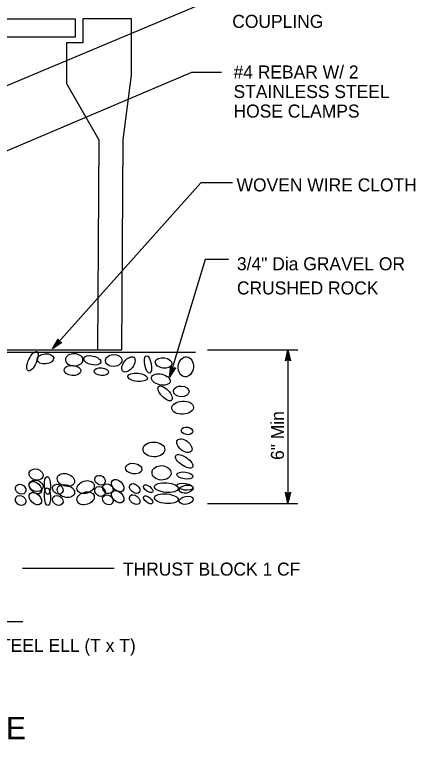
# Model space of a CAD drawing. Extents: x -893 to 867, y -474 to 712.
# Drawn here: x -288.4 to -73.3, y 117 to 509.6 of the extents above; entities that cross this region are included whole.
import ezdxf

# ---------------------------------------------------------------- set-up
doc = ezdxf.new("R2010")
doc.units = 0
for name, color, linetype in [('56 Stage 3 Anno', 7, 'Continuous'), ('57 Undefined', 7, 'Continuous'), ('59 Sndwall Anno', 7, 'Continuous'), ('60 Nongeo Data', 7, 'Continuous')]:
    doc.layers.add(name, color=color, linetype=linetype)

msp = doc.modelspace()

# ---------------------------------------------------------------- linework, layer by layer
at = {"layer": '56 Stage 3 Anno'}
for p, q in [((-345.77, 449.08), (-187.66, 515.65)), ((-188.44, 419.3), (-268.02, 329.98)), ((-171.43, 419.3), (-188.44, 419.3)), ((-184.9, 329.6), (-136.47, 329.6)), ((-143.09, 323.6), (-141.75, 329.6)), ((-142.74, 323.82), (-141.75, 328.22)), ((-142.38, 324.05), (-141.76, 326.84)), ((-141.76, 326.84), (-141.13, 324.01)), ((-141.75, 329.6), (-141.75, 246.97)), ((-141.75, 329.6), (-141.75, 329.6)), ((-141.75, 329.6), (-140.42, 323.6)), ((-141.75, 328.21), (-140.78, 323.84)), ((-141.75, 324.4), (-143.09, 323.6)), ((-143.09, 323.6), (-143.09, 323.6)), ((-142.03, 324.23), (-141.76, 325.46)), ((-141.76, 325.46), (-141.49, 324.25)), ((-140.42, 323.6), (-141.75, 324.4)), ((-140.42, 323.6), (-140.42, 323.6)), ((-141.75, 246.97), (-143.08, 252.97)), ((-143.08, 252.97), (-143.08, 252.97)), ((-143.08, 252.97), (-141.75, 252.17)), ((-141.76, 248.37), (-142.72, 252.74)), ((-141.75, 249.74), (-142.38, 252.56)), ((-141.75, 251.12), (-142.02, 252.33)), ((-141.75, 252.17), (-140.41, 252.97)), ((-140.41, 252.97), (-141.75, 246.97)), ((-140.77, 252.76), (-141.75, 248.35)), ((-141.13, 252.52), (-141.75, 249.74)), ((-141.48, 252.35), (-141.75, 251.12)), ((-140.41, 252.97), (-140.41, 252.97)), ((-184.9, 246.97), (-136.47, 246.97)), ((-141.75, 246.97), (-141.75, 246.97)), ((-284.2, 212.26), (-234.9, 212.26)), ((-322.12, 183.48), (-283.92, 183.48))]:
    msp.add_line(p, q, dxfattribs=at)
for points in [[(-177.32, 478.51), (-193.49, 478.51), (-332.95, 419.28)], [(-173.67, 378.06), (-186.2, 378.06), (-205.35, 314.76)]]:
    msp.add_lwpolyline(points, dxfattribs=at)
for points in [[(-263.11, 333.51), (-268.02, 329.98), (-265.07, 335.26), (-264.95, 334.87), (-267.11, 331), (-263.51, 333.59), (-263.91, 333.66), (-266.21, 332.01), (-264.83, 334.48), (-264.71, 334.09), (-265.31, 333.02), (-264.31, 333.74), (-264.62, 333.8), (-265.07, 335.26), (-264.62, 333.8)], [(-202.1, 319.86), (-205.35, 314.76), (-204.57, 320.76), (-204.31, 320.44), (-204.89, 316.05), (-202.5, 319.78), (-202.9, 319.7), (-204.42, 317.31), (-204.05, 320.12), (-203.8, 319.81), (-203.96, 318.59), (-203.29, 319.63), (-203.6, 319.57), (-204.57, 320.76), (-203.6, 319.57)]]:
    msp.add_lwpolyline(points, close=True, dxfattribs=at)
at = {"layer": '59 Sndwall Anno'}
for centre, major_axis, ratio in [((-278.81, 323.38), (-2.34, -5.16), 0.383657), ((-271.85, 324.67), (-4.46, -0.48), 0.603257), ((-256.43, 324.18), (4.54, -0.22), 0.759943), ((-246.76, 323.87), (4.54, -1.05), 0.509132), ((-235.21, 323.77), (4.46, 0.32), 0.710877), ((-227.31, 321.67), (-2.82, -3.82), 0.558593), ((-216.81, 321.66), (0.91, -4.72), 0.363508), ((-196.51, 320.42), (-0.49, -5.4), 0.748087), ((-208.45, 322.47), (4.44, -0.63), 0.630343), ((-257.33, 318.45), (4.46, -0.48), 0.603257), ((-241.88, 317.76), (3.86, -0.43), 0.522464), ((-222.41, 314.74), (5.24, -0.56), 0.417678), ((-209.93, 313.56), (5.04, -1.15), 0.563716), ((-207.63, 306.12), (3.49, -3.71), 0.434209), ((-198.97, 307.2), (4.16, -0.25), 0.689629), ((-198.19, 298.43), (5.84, 0.3), 0.603988), ((-195.85, 285.95), (3.03, -0.56), 0.666334), ((-213.63, 275.97), (5.84, -0.09), 0.6774), ((-197.29, 278.02), (3.74, -2.96), 0.585696), ((-197.39, 269.6), (4.42, -3.11), 0.433895), ((-224.5, 265.72), (4.44, -0.63), 0.630343), ((-209.56, 263.41), (5.11, -0.25), 0.75642), ((-276.89, 262.47), (3.69, -1.15), 0.767454), ((-260.88, 259.6), (4.54, -1.44), 0.699494), ((-197.02, 261.98), (4.26, -0.61), 0.421885), ((-276.89, 256.47), (3.69, -1.15), 0.767454), ((-276.89, 256.47), (3.69, -1.15), 0.767454), ((-277.24, 255.5), (2.81, -2.78), 0.654039), ((-270.76, 256.62), (-0.21, 4.77), 0.354115), ((-250.29, 255.74), (-4.54, -1.44), 0.699494), ((-242.55, 259.41), (2.41, -1.78), 0.819119), ((-233.08, 256.57), (2.81, -2.78), 0.654039), ((-285.15, 254.6), (2.41, -1.78), 0.819119), ((-270.76, 250.62), (-0.21, 4.77), 0.354115), ((-270.76, 250.62), (-0.21, 4.77), 0.354115), ((-265.22, 254.6), (2.41, -1.78), 0.819119), ((-260.88, 253.61), (4.54, -1.44), 0.699494), ((-260.88, 253.61), (4.54, -1.44), 0.699494), ((-242.55, 253.41), (2.41, -1.78), 0.819119), ((-242.55, 253.41), (2.41, -1.78), 0.819119), ((-238.39, 254.88), (2.41, -1.78), 0.819119), ((-223.96, 255.02), (2.51, -2.03), 0.668153), ((-216.77, 254.89), (2.33, -1.8), 0.493247), ((-206.98, 255.49), (6.41, -0.58), 0.398958), ((-197.02, 255.98), (4.26, -0.61), 0.421885), ((-197.02, 255.98), (4.26, -0.61), 0.421885), ((-196.33, 254.66), (3.75, 0.68), 0.558943), ((-285.15, 248.6), (2.41, -1.78), 0.819119), ((-285.15, 248.6), (2.41, -1.78), 0.819119), ((-277.24, 249.5), (2.81, -2.78), 0.654039), ((-277.24, 249.5), (2.81, -2.78), 0.654039), ((-265.22, 248.6), (2.41, -1.78), 0.819119), ((-265.22, 248.6), (2.41, -1.78), 0.819119), ((-250.29, 249.74), (-4.54, -1.44), 0.699494), ((-250.29, 249.74), (-4.54, -1.44), 0.699494), ((-238.39, 248.89), (2.41, -1.78), 0.819119), ((-238.39, 248.89), (2.41, -1.78), 0.819119), ((-233.08, 250.57), (2.81, -2.78), 0.654039), ((-233.08, 250.57), (2.81, -2.78), 0.654039), ((-223.96, 249.02), (2.51, -2.03), 0.668153), ((-223.96, 249.02), (2.51, -2.03), 0.668153), ((-216.77, 248.9), (2.33, -1.8), 0.493247), ((-216.77, 248.9), (2.33, -1.8), 0.493247), ((-206.98, 249.5), (6.41, -0.58), 0.398958), ((-206.98, 249.5), (6.41, -0.58), 0.398958), ((-196.33, 248.66), (3.75, 0.68), 0.558943), ((-196.33, 248.66), (3.75, 0.68), 0.558943)]:
    msp.add_ellipse(centre, major_axis=major_axis, ratio=ratio, dxfattribs=at)
at = {"layer": '60 Nongeo Data'}
for p, q in [((-225.76, 507.47), (-251.83, 507.47)), ((-251.83, 507.47), (-251.83, 494.44)), ((-225.76, 477.05), (-225.76, 507.47)), ((-251.83, 494.44), (-260.53, 494.44)), ((-260.53, 494.44), (-260.53, 472.71)), ((-230.1, 442.28), (-225.76, 477.05)), ((-260.53, 472.71), (-243.14, 442.28)), ((-243.14, 442.28), (-243.94, 329.6)), ((-230.9, 329.6), (-230.1, 442.28)), ((-535.67, 328.28), (-191.24, 328.28)), ((-354.3, 329.6), (-230.9, 329.6))]:
    msp.add_line(p, q, dxfattribs=at)
msp.add_lwpolyline([(-469.71, 497.47), (-469.71, 507.47), (-255.83, 507.47), (-255.83, 497.47)], close=True, dxfattribs=at)

# ---------------------------------------------------------------- texts
at = {"layer": '57 Undefined'}
for s, height, p in [('COUPLING', 7, (-171.61, 502.52)), ('#4 REBAR W/ 2', 7, (-170.92, 475.32)), ('STAINLESS STEEL', 7, (-170.92, 464.82)), ('HOSE CLAMPS', 7, (-170.92, 454.32)), ('WOVEN WIRE CLOTH', 7, (-169.3, 414.65)), ('3/4" Dia GRAVEL OR', 7, (-169.09, 372.26)), ('CRUSHED ROCK', 7, (-169.09, 359.26)), ('THRUST BLOCK 1 CF', 7, (-230.26, 208.19)), ('Galv STEEL ELL (T x T)', 7, (-324.31, 167.2)), ('QUICK COUPLING VALVE', 12, (-477.59, 120.26))]:
    msp.add_text(s, height=height, dxfattribs=at).set_placement(p)
msp.add_text('6" Min', height=7, rotation=90, dxfattribs=at).set_placement((-143.85, 270.36))

doc.saveas('drawing.dxf')
